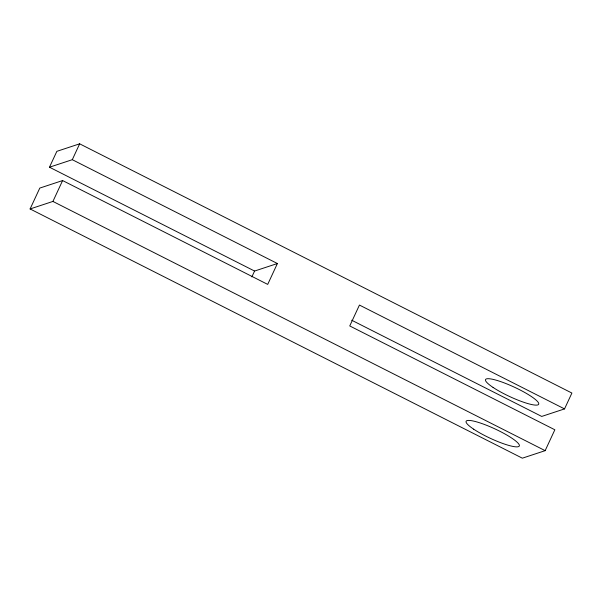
<?xml version="1.0" encoding="UTF-8"?>
<svg xmlns="http://www.w3.org/2000/svg" width="602" height="602" viewBox="0 0 602 602"><rect width="100%" height="100%" fill="white"/><g stroke="black" fill="none" stroke-linecap="round" stroke-linejoin="round"><path stroke-width="0.9" d="M564.533 408.908L359.439 305.063L349.747 325.938L554.848 429.783L545.156 450.657L522.34 458.182L30.1 208.954L39.792 188.08L62.608 180.555L267.709 284.4L277.394 263.525L72.3 159.688L49.477 167.205L56.844 151.343L79.66 143.818L571.9 393.046L564.533 408.908L541.717 416.433L351.688 320.219M30.1 208.954L52.923 201.429L62.608 180.555M72.3 159.688L79.66 143.818M251.862 276.897L254.578 271.05L277.394 263.525M49.477 167.205L254.578 271.05M52.923 201.429L545.156 450.657M473.691 429.188A29.295 5.237 24.9 0 0 518.42 446.654A29.295 5.237 24.9 0 0 486.07 425.102A29.295 5.237 24.9 0 0 473.691 429.188M493.076 387.44A29.295 5.237 24.9 0 0 537.797 404.913A29.295 5.237 24.9 0 0 505.447 383.361A29.295 5.237 24.9 0 0 493.076 387.44"/></g></svg>
